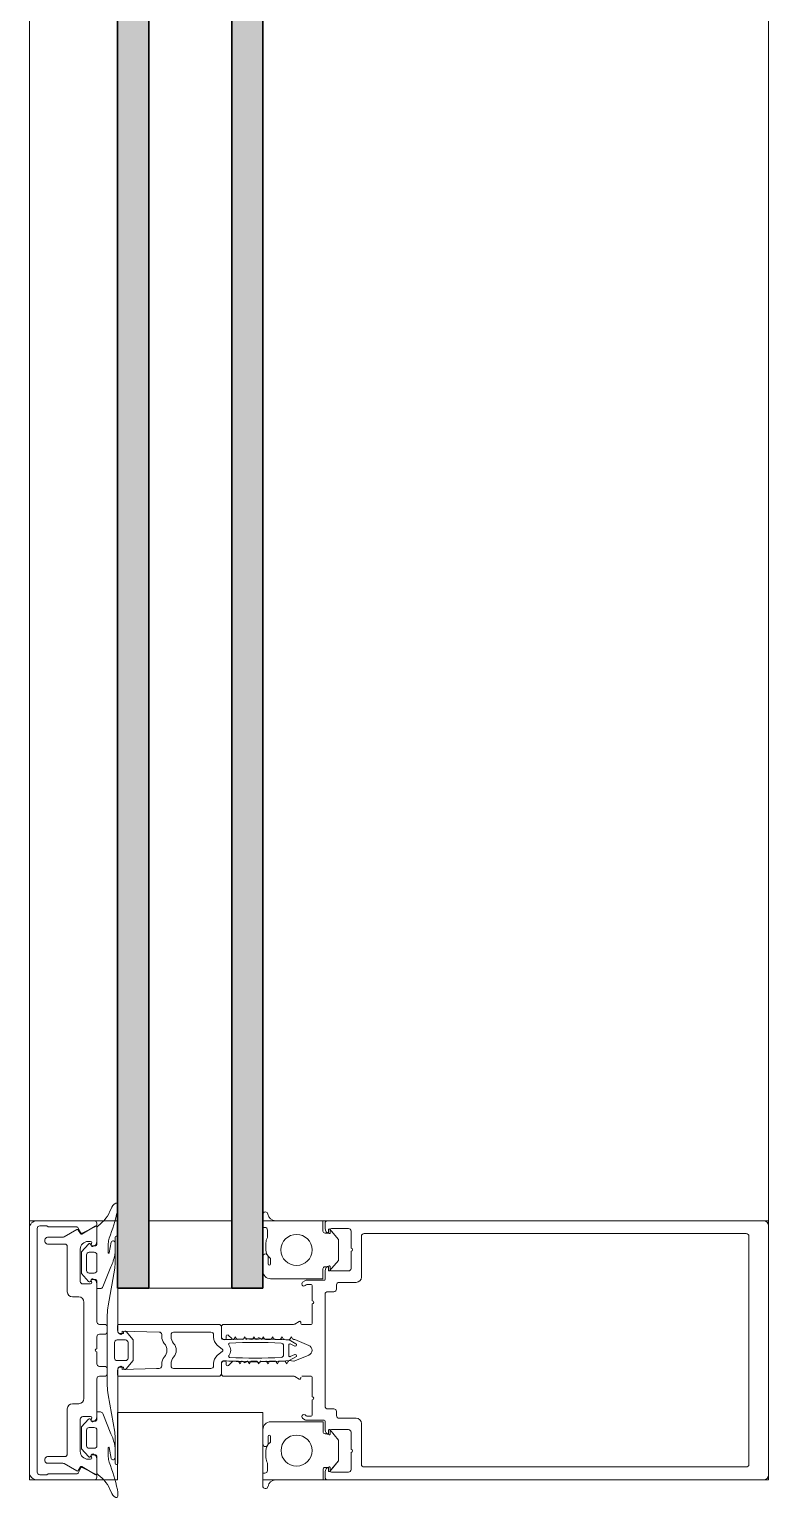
# Model space of a CAD drawing. Header units: millimetres. Extents: x 90978 to 295199, y -4084 to 97293.
# Drawn here: x 196018.6 to 196161.1, y 34129.3 to 34412.5 of the extents above; entities that cross this region are included whole.
import ezdxf

# ---------------------------------------------------------------- set-up
doc = ezdxf.new("R2010")
doc.units = ezdxf.units.MM
doc.header["$MEASUREMENT"] = 0
for name, color, linetype, lineweight in [('CSM-STL-XX-ZZ-M3-A-XXXX-00001_detached _19_04_21__rvt-1-Level 0$0$A-DETL-GENF', 7, 'CONTINUOUS', 9), ('CSM-STL-XX-ZZ-M3-A-XXXX-00001_detached _19_04_21__rvt-1-Level 0$0$A-GLAZ-CURT', 7, 'CONTINUOUS', 9), ('CSM-STL-XX-ZZ-M3-A-XXXX-00001_detached _19_04_21__rvt-1-Level 0$0$A-GLAZ-CWMG', 7, 'CONTINUOUS', 9)]:
    doc.layers.add(name, color=color, linetype=linetype, lineweight=lineweight)

msp = doc.modelspace()

# ---------------------------------------------------------------- hatches: boundary and pattern name
at = {"layer": 'CSM-STL-XX-ZZ-M3-A-XXXX-00001_detached _19_04_21__rvt-1-Level 0$0$A-GLAZ-CURT'}
h = msp.add_hatch(color=256, dxfattribs=at)
h.paths.add_polyline_path([(196057.58, 34169.73), (196063.58, 34169.73), (196063.58, 34664.73), (196057.58, 34664.73), (196057.58, 34363.04)], flags=0)
h.paths.add_polyline_path([(196041.58, 34169.73), (196041.58, 34664.73), (196035.58, 34664.73), (196035.58, 34169.73)], flags=0)

# ---------------------------------------------------------------- linework, layer by layer
at = {"layer": 'CSM-STL-XX-ZZ-M3-A-XXXX-00001_detached _19_04_21__rvt-1-Level 0$0$A-DETL-GENF', "extrusion": (0, 0, -1)}
for p, q in [((196035.6, 34184.92), (196035.6, 34185.89)), ((196063.58, 34181.43), (196063.58, 34183.91)), ((196018.58, 34181.23), (196018.58, 34134.23)), ((196031.08, 34182.73), (196020.08, 34182.73)), ((196020.08, 34180.53), (196020.08, 34181.23)), ((196020.58, 34181.73), (196021.94, 34181.73)), ((196022.28, 34181.53), (196027.72, 34181.53)), ((196025.31, 34179.6), (196027.74, 34181.01)), ((196027.89, 34181.43), (196028.49, 34180.4)), ((196028.01, 34180.93), (196028.42, 34180.23)), ((196028.69, 34180.16), (196031.29, 34181.7)), ((196028.75, 34180.32), (196031.47, 34181.68)), ((196031.58, 34181.86), (196031.58, 34182.23)), ((196031.59, 34181.53), (196031.59, 34178.71)), ((196031.6, 34181.33), (196031.6, 34178.08)), ((196063.98, 34181.43), (196063.58, 34181.43)), ((196064.48, 34179.49), (196064.48, 34180.93)), ((196066.05, 34182.73), (196075.18, 34182.73)), ((196075.18, 34182.73), (196075.18, 34180.73)), ((196075.59, 34182.23), (196075.59, 34181.21)), ((196088.26, 34182.73), (196076.09, 34182.73)), ((196076.23, 34180.33), (196076.23, 34180.93)), ((196078.18, 34179.08), (196076.46, 34181.13)), ((196076.59, 34180.43), (196076.59, 34181.03)), ((196076.79, 34181.23), (196080.09, 34181.23)), ((196149.38, 34182.73), (196088.26, 34182.73)), ((196149.4, 34182.73), (196160.08, 34182.73)), ((196161.08, 34181.73), (196161.08, 34133.73)), ((196020.08, 34138.43), (196020.08, 34180.53)), ((196021.59, 34178.73), (196021.59, 34179.03)), ((196022.09, 34179.53), (196025.06, 34179.53)), ((196025.39, 34178.23), (196022.09, 34178.23)), ((196029.95, 34178.23), (196028.6, 34176.74)), ((196030.39, 34178.73), (196029.89, 34178.73)), ((196030.47, 34178.09), (196030.59, 34178.53)), ((196030.5, 34177.88), (196030.47, 34178.09)), ((196033.8, 34176.55), (196033.8, 34178.3)), ((196034.33, 34178.59), (196033.99, 34176.51)), ((196035.1, 34179.53), (196035.1, 34174.41)), ((196035.6, 34162.73), (196035.6, 34179.53)), ((196064.18, 34177.13), (196064.18, 34178.43)), ((196076.23, 34180.33), (196075.58, 34180.33)), ((196076.84, 34180.68), (196078.18, 34179.08)), ((196078.18, 34179.08), (196078.18, 34175.08)), ((196080.59, 34180.73), (196080.59, 34177.43)), ((196082.59, 34171.83), (196082.59, 34179.73)), ((196083.09, 34180.23), (196088.26, 34180.23)), ((196088.26, 34180.23), (196149.38, 34180.23)), ((196156.78, 34180.23), (196149.4, 34180.23)), ((196157.28, 34135.73), (196157.28, 34179.73)), ((196025.89, 34169.03), (196025.89, 34177.73)), ((196028.39, 34177.23), (196028.39, 34171.03)), ((196028.6, 34176.74), (196028.6, 34172.53)), ((196029.6, 34173.13), (196029.6, 34176.13)), ((196030.1, 34176.63), (196031.1, 34176.63)), ((196031.4, 34177.88), (196030.5, 34177.88)), ((196031.6, 34176.13), (196031.6, 34173.13)), ((196063.58, 34173.03), (196063.58, 34175.81)), ((196064.58, 34175.81), (196064.58, 34174.38)), ((196065.08, 34174.38), (196065.08, 34175.31)), ((196080.59, 34176.83), (196080.59, 34173.53)), ((196028.6, 34172.53), (196029.95, 34171.03)), ((196031.1, 34172.63), (196030.1, 34172.63)), ((196032.73, 34169.95), (196034.3, 34173.83)), ((196035.03, 34173.54), (196033.75, 34166.33)), ((196075.18, 34173.43), (196075.18, 34171.53)), ((196076.23, 34173.83), (196075.58, 34173.83)), ((196075.59, 34173.06), (196075.59, 34171.43)), ((196076.23, 34173.83), (196076.23, 34173.23)), ((196078.18, 34175.08), (196076.46, 34173.04)), ((196076.59, 34173.23), (196076.59, 34173.83)), ((196080.09, 34173.03), (196076.79, 34173.03)), ((196028.89, 34170.53), (196030.39, 34170.53)), ((196030.47, 34171.18), (196030.5, 34171.38)), ((196030.59, 34170.73), (196030.47, 34171.18)), ((196030.5, 34171.38), (196031.4, 34171.38)), ((196031.59, 34170.56), (196031.59, 34163.23)), ((196031.6, 34171.18), (196031.6, 34169.63)), ((196031.6, 34169.63), (196032.26, 34169.63)), ((196075.18, 34171.53), (196065.08, 34171.53)), ((196071.67, 34171.14), (196071.26, 34170.86)), ((196071.72, 34170.21), (196071.92, 34170.34)), ((196075.39, 34171.23), (196071.95, 34171.23)), ((196072.2, 34170.43), (196072.89, 34170.43)), ((196073.09, 34170.23), (196073.09, 34167.28)), ((196077.79, 34169.53), (196077.79, 34170.33)), ((196078.29, 34170.83), (196081.59, 34170.83)), ((196028.09, 34168.03), (196026.89, 34168.03)), ((196029.09, 34157.73), (196029.09, 34167.03)), ((196073.09, 34166.68), (196073.09, 34162.93)), ((196075.59, 34163.13), (196075.59, 34168.53)), ((196076.09, 34169.03), (196077.29, 34169.03)), ((196033.6, 34164.59), (196033.6, 34157.73)), ((196032.09, 34162.73), (196033.09, 34162.73)), ((196033.59, 34162.23), (196033.59, 34161.33)), ((196035.59, 34161.65), (196035.59, 34162.53)), ((196035.6, 34161.38), (196035.6, 34162.73)), ((196035.79, 34162.73), (196055.09, 34162.73)), ((196036.7, 34160.98), (196036, 34160.98)), ((196036.49, 34161.43), (196036.49, 34160.98)), ((196043.61, 34161.25), (196036.49, 34161.43)), ((196036.74, 34161.19), (196036.7, 34160.98)), ((196038.6, 34159.73), (196037.27, 34161.33)), ((196053.59, 34161.23), (196046.39, 34161.23)), ((196055.59, 34162.23), (196055.59, 34160.26)), ((196055.59, 34160.33), (196055.59, 34162.23)), ((196069.47, 34162.73), (196056.09, 34162.73)), ((196070.59, 34163.31), (196069.72, 34162.8)), ((196070.89, 34162.93), (196070.89, 34163.13)), ((196072.89, 34162.73), (196071.09, 34162.73)), ((196075.59, 34157.73), (196075.59, 34163.13)), ((196031.59, 34160.33), (196031.59, 34158.03)), ((196033.09, 34160.83), (196032.09, 34160.83)), ((196035, 34157.73), (196035, 34159.23)), ((196035.5, 34159.73), (196037.1, 34159.73)), ((196037.6, 34159.23), (196037.6, 34156.23)), ((196038.6, 34155.73), (196038.6, 34159.73)), ((196044.09, 34160.38), (196044.09, 34160.75)), ((196045.89, 34160.73), (196045.89, 34160.38)), ((196054.09, 34160.27), (196054.09, 34160.73)), ((196055.82, 34157.89), (196054.81, 34158.74)), ((196056.09, 34159.83), (196056.29, 34159.83)), ((196056.49, 34160.03), (196056.49, 34160.53)), ((196056.81, 34160.73), (196057.69, 34159.94)), ((196058.06, 34159.93), (196058.29, 34160.33)), ((196058.29, 34160.33), (196058.52, 34159.93)), ((196058.7, 34159.83), (196059.85, 34159.91)), ((196059.92, 34160.03), (196060.09, 34160.33)), ((196060.09, 34160.33), (196060.32, 34159.93)), ((196060.19, 34160.11), (196060.51, 34159.92)), ((196060.51, 34159.92), (196061.49, 34159.83)), ((196061.66, 34159.93), (196061.89, 34160.33)), ((196061.89, 34160.33), (196062.12, 34159.93)), ((196062.12, 34159.93), (196062.56, 34159.93)), ((196063.2, 34159.93), (196062.3, 34159.83)), ((196062.89, 34160.11), (196063.2, 34159.93)), ((196063.46, 34159.93), (196063.69, 34160.33)), ((196063.69, 34160.33), (196063.92, 34159.93)), ((196064.1, 34159.83), (196065.09, 34159.83)), ((196065.26, 34159.93), (196065.49, 34160.33)), ((196065.49, 34160.33), (196065.72, 34159.93)), ((196065.9, 34159.83), (196066.89, 34159.83)), ((196067.06, 34159.93), (196067.29, 34160.33)), ((196067.29, 34160.33), (196067.52, 34159.93)), ((196067.59, 34157.73), (196067.59, 34158.61)), ((196067.7, 34159.83), (196068.69, 34159.73)), ((196068.59, 34158.77), (196068.59, 34156.7)), ((196068.69, 34159.73), (196069.97, 34158.99)), ((196068.86, 34159.93), (196069.09, 34160.33)), ((196069.74, 34158.55), (196068.88, 34158.95)), ((196069.09, 34160.33), (196069.32, 34159.93)), ((196069.73, 34159.79), (196072.47, 34158.66)), ((196029.09, 34148.43), (196029.09, 34157.73)), ((196031.59, 34157.43), (196031.59, 34155.13)), ((196033.6, 34157.73), (196033.6, 34150.88)), ((196035, 34156.23), (196035, 34157.73)), ((196037.1, 34155.73), (196035.5, 34155.73)), ((196037.27, 34154.14), (196038.6, 34155.73)), ((196054.81, 34156.73), (196055.82, 34157.58)), ((196056.29, 34155.63), (196056.09, 34155.63)), ((196056.49, 34154.93), (196056.49, 34155.43)), ((196057.65, 34155.49), (196056.95, 34154.79)), ((196058.79, 34155.63), (196058, 34155.63)), ((196059.19, 34155.13), (196058.96, 34155.53)), ((196059.42, 34155.53), (196059.19, 34155.13)), ((196059.6, 34155.63), (196060.51, 34155.54)), ((196060.51, 34155.54), (196060.19, 34155.36)), ((196060.99, 34155.13), (196060.76, 34155.53)), ((196061.22, 34155.53), (196060.99, 34155.13)), ((196062.39, 34155.63), (196061.4, 34155.63)), ((196062.56, 34155.53), (196062.09, 34155.53)), ((196062.79, 34155.13), (196062.56, 34155.53)), ((196063.02, 34155.53), (196062.79, 34155.13)), ((196063.2, 34155.54), (196062.89, 34155.36)), ((196064.19, 34155.63), (196063.2, 34155.54)), ((196064.59, 34155.13), (196064.36, 34155.53)), ((196064.82, 34155.53), (196064.59, 34155.13)), ((196065.99, 34155.63), (196065, 34155.63)), ((196066.39, 34155.13), (196066.16, 34155.53)), ((196066.62, 34155.53), (196066.39, 34155.13)), ((196067.79, 34155.63), (196066.8, 34155.63)), ((196067.59, 34156.85), (196067.59, 34157.73)), ((196068.19, 34155.13), (196067.96, 34155.53)), ((196068.42, 34155.53), (196068.19, 34155.13)), ((196069.97, 34156.48), (196068.69, 34155.74)), ((196068.69, 34155.74), (196069.54, 34155.63)), ((196068.88, 34156.52), (196069.74, 34156.92)), ((196072.47, 34156.81), (196069.73, 34155.67)), ((196075.59, 34146.93), (196075.59, 34157.73)), ((196032.09, 34154.63), (196033.09, 34154.63)), ((196033.09, 34152.73), (196032.09, 34152.73)), ((196033.59, 34154.13), (196033.59, 34153.23)), ((196035.59, 34152.93), (196035.59, 34153.81)), ((196035.6, 34152.73), (196035.6, 34154.08)), ((196035.6, 34135.93), (196035.6, 34152.73)), ((196045.44, 34152.73), (196035.79, 34152.73)), ((196036, 34154.48), (196036.7, 34154.48)), ((196036.49, 34154.48), (196036.49, 34154.03)), ((196036.49, 34154.03), (196043.09, 34154.21)), ((196036.7, 34154.48), (196036.74, 34154.28)), ((196043.09, 34154.21), (196043.61, 34154.22)), ((196044.09, 34154.72), (196044.09, 34155.09)), ((196055.09, 34152.73), (196045.44, 34152.73)), ((196045.89, 34155.09), (196045.89, 34154.91)), ((196045.89, 34154.91), (196045.89, 34154.73)), ((196046.39, 34154.23), (196053.59, 34154.23)), ((196054.09, 34154.73), (196054.09, 34155.2)), ((196055.59, 34155.2), (196055.59, 34153.23)), ((196055.59, 34153.23), (196055.59, 34155.2)), ((196056.09, 34152.73), (196069.47, 34152.73)), ((196056.95, 34154.79), (196056.69, 34154.73)), ((196069.72, 34152.67), (196070.59, 34152.16)), ((196070.89, 34152.33), (196070.89, 34152.53)), ((196071.09, 34152.73), (196072.89, 34152.73)), ((196073.09, 34152.53), (196073.09, 34148.78)), ((196031.59, 34152.23), (196031.59, 34144.91)), ((196026.89, 34147.43), (196028.09, 34147.43)), ((196033.75, 34149.14), (196035.03, 34141.93)), ((196073.09, 34148.18), (196073.09, 34145.23)), ((196025.89, 34137.73), (196025.89, 34146.43)), ((196028.39, 34144.43), (196028.39, 34138.23)), ((196028.6, 34142.94), (196029.95, 34144.43)), ((196030.39, 34144.93), (196028.89, 34144.93)), ((196030.59, 34144.73), (196030.47, 34144.29)), ((196030.47, 34144.29), (196030.5, 34144.08)), ((196030.5, 34144.08), (196031.4, 34144.08)), ((196031.6, 34145.83), (196032.26, 34145.83)), ((196031.6, 34144.28), (196031.6, 34145.83)), ((196032.73, 34145.52), (196034.3, 34141.63)), ((196071.26, 34144.61), (196071.67, 34144.32)), ((196071.92, 34145.12), (196071.72, 34145.26)), ((196071.95, 34144.23), (196075.39, 34144.23)), ((196072.89, 34145.03), (196072.2, 34145.03)), ((196075.59, 34144.03), (196075.59, 34142.41)), ((196077.29, 34146.43), (196076.09, 34146.43)), ((196077.79, 34145.13), (196077.79, 34145.93)), ((196081.59, 34144.63), (196078.29, 34144.63)), ((196028.6, 34138.73), (196028.6, 34142.94)), ((196029.6, 34142.33), (196029.6, 34139.33)), ((196031.1, 34142.83), (196030.1, 34142.83)), ((196031.6, 34139.33), (196031.6, 34142.33)), ((196063.59, 34142.43), (196063.59, 34139.66)), ((196075.19, 34143.93), (196065.09, 34143.93)), ((196075.19, 34142.03), (196075.19, 34143.93)), ((196076.23, 34141.63), (196075.59, 34141.63)), ((196076.23, 34141.63), (196076.23, 34142.23)), ((196078.19, 34140.38), (196076.47, 34142.43)), ((196076.59, 34141.63), (196076.59, 34142.23)), ((196076.79, 34142.43), (196080.09, 34142.43)), ((196080.59, 34141.93), (196080.59, 34138.63)), ((196082.59, 34135.73), (196082.59, 34143.63)), ((196020.08, 34134.23), (196020.08, 34138.43)), ((196029.95, 34137.23), (196028.6, 34138.73)), ((196030.1, 34138.83), (196031.1, 34138.83)), ((196033.8, 34138.92), (196033.8, 34137.17)), ((196034.33, 34136.87), (196033.99, 34138.96)), ((196035.1, 34141.06), (196035.1, 34135.93)), ((196064.19, 34138.33), (196064.19, 34137.03)), ((196064.59, 34139.66), (196064.59, 34141.09)), ((196065.09, 34141.09), (196065.09, 34140.16)), ((196078.19, 34136.38), (196078.19, 34140.38)), ((196021.59, 34136.43), (196021.59, 34136.73)), ((196022.09, 34137.23), (196025.39, 34137.23)), ((196025.06, 34135.93), (196022.09, 34135.93)), ((196027.74, 34134.46), (196025.31, 34135.87)), ((196029.89, 34136.73), (196030.39, 34136.73)), ((196030.5, 34137.58), (196030.47, 34137.38)), ((196030.47, 34137.38), (196030.59, 34136.93)), ((196031.4, 34137.58), (196030.5, 34137.58)), ((196031.59, 34136.76), (196031.59, 34133.93)), ((196031.6, 34134.13), (196031.6, 34137.38)), ((196064.49, 34135.98), (196064.49, 34134.53)), ((196078.19, 34136.38), (196076.47, 34134.34)), ((196076.85, 34134.79), (196078.19, 34136.38)), ((196080.59, 34138.03), (196080.59, 34134.73)), ((196020.08, 34132.73), (196031.08, 34132.73)), ((196021.94, 34133.73), (196020.58, 34133.73)), ((196027.81, 34133.93), (196022.28, 34133.93)), ((196028.49, 34135.05), (196027.99, 34134.04)), ((196028.42, 34135.23), (196028.01, 34134.53)), ((196031.29, 34133.76), (196028.69, 34135.3)), ((196031.47, 34133.79), (196028.76, 34135.14)), ((196031.58, 34133.23), (196031.58, 34133.61)), ((196063.58, 34134.03), (196063.58, 34131.56)), ((196063.99, 34134.03), (196063.58, 34134.03)), ((196066.06, 34132.73), (196075.19, 34132.73)), ((196075.19, 34132.73), (196075.19, 34134.73)), ((196076.23, 34135.13), (196075.59, 34135.13)), ((196075.59, 34134.26), (196075.59, 34133.23)), ((196076.09, 34132.73), (196088.26, 34132.73)), ((196076.23, 34135.13), (196076.23, 34134.53)), ((196076.59, 34134.43), (196076.59, 34135.03)), ((196080.09, 34134.23), (196076.79, 34134.23)), ((196088.26, 34135.23), (196083.09, 34135.23)), ((196149.38, 34135.23), (196088.26, 34135.23)), ((196149.38, 34132.73), (196088.26, 34132.73)), ((196149.4, 34135.23), (196156.78, 34135.23)), ((196160.08, 34132.73), (196149.4, 34132.73)), ((196035.6, 34130.54), (196035.6, 34129.57))]:
    msp.add_line(p, q, dxfattribs=at)
for centre in [(-196070.08, 34177.08), (-196070.09, 34138.38)]:
    msp.add_circle(centre, 3, dxfattribs=at)
for centre, radius, start, end in [((-196027.74, 34187.43), 7, 199.948, 234.4239), ((-195990.8, 34195.18), 46, 193.3207, 200.1437), ((-196036.2, 34184.36), 2, 19.948, 61.0662), ((-196035.35, 34185.89), 0.25, 61.0662, 180), ((-196034.1, 34184.92), 1.5, 180, 193.3207), ((-196064.08, 34183.91), 0.5, 0, 170.6077), ((-196066.05, 34184.23), 1.5, 270, 350.6077), ((-196020.08, 34181.23), 1.5, 0, 90), ((-196020.58, 34181.23), 0.5, 0, 90), ((-196021.94, 34181.53), 0.2, 90, 150.0066), ((-196022.28, 34181.73), 0.2, 270, 330.0066), ((-196027.72, 34181.33), 0.2, 90, 149.9992), ((-196027.84, 34180.83), 0.2, 60, 150), ((-196031.08, 34182.23), 0.5, 90, 180), ((-196031.39, 34181.53), 0.2, 59.2563, 180), ((-196031.38, 34181.86), 0.2, 180, 243.4345), ((-196032.1, 34181.33), 0.5, 0, 54.4239), ((-196063.98, 34180.93), 0.5, 90, 180), ((-196076.09, 34182.23), 0.5, 0, 90), ((-196076.59, 34181.21), 1, 284.4775, 0), ((-196076.43, 34180.93), 0.2, 0, 100.8411), ((-196076.79, 34181.03), 0.2, 0, 90), ((-196080.09, 34180.73), 0.5, 90, 180), ((-196160.08, 34181.73), 1, 90, 180), ((-196022.09, 34179.03), 0.5, 0, 90), ((-196022.09, 34178.73), 0.5, 270, 0), ((-196025.06, 34180.03), 0.5, 240, 270), ((-196025.39, 34177.73), 0.5, 90, 180), ((-196029.89, 34177.23), 1.5, 0, 90), ((-196028.59, 34180.33), 0.2, 239.2563, 330), ((-196028.66, 34180.5), 0.2, 243.4345, 329.9992), ((-196030.17, 34178.03), 0.3, 42, 169.9999), ((-196030.39, 34178.53), 0.2, 90, 180), ((-196030.59, 34178.71), 1, 180, 255.5225), ((-196031.4, 34178.08), 0.2, 180, 270), ((-196036.8, 34178.3), 3, 0, 20.1437), ((-196034.7, 34178.45), 0.4, 21.8287, 180), ((-196026.52, 34177.56), 8.63, 174.1001, 189.8385), ((-196035.3, 34179.53), 0.2, 0, 90), ((-196035.4, 34179.53), 0.2, 90, 180), ((-196066.18, 34178.43), 2, 0, 31.7883), ((-196075.58, 34180.73), 0.4, 270, 0), ((-196075.58, 34180.73), 0.4, 270, 0), ((-196076.39, 34180.43), 0.2, 180, 284.4775), ((-196083.09, 34179.73), 0.5, 0, 90), ((-196156.78, 34179.73), 0.5, 90, 180), ((-196030.1, 34176.13), 0.5, 0, 90), ((-196030.79, 34177.93), 0.2, 255.5225, 359.9999), ((-196031.1, 34176.13), 0.5, 90, 134.9999), ((-196031.1, 34176.13), 0.5, 135, 180), ((-196033.9, 34176.55), 0.1, 201.8289, 0), ((-196026.52, 34177.56), 8.63, 189.8385, 205.5769), ((-196064.08, 34175.81), 0.5, 0, 180), ((-196066.18, 34177.13), 2, 307.4952, 0), ((-196064.78, 34175.31), 0.3, 127.4952, 180), ((-196080.59, 34177.13), 0.3, 90, 270), ((-196030.1, 34173.13), 0.5, 270, 0), ((-196031.1, 34173.13), 0.5, 180, 270), ((-196030.1, 34174.41), 5, 180, 190), ((-196065.08, 34173.03), 1.5, 270, 0), ((-196064.83, 34174.38), 0.25, 180, 0), ((-196075.58, 34173.43), 0.4, 0, 90), ((-196076.59, 34173.06), 1, 0, 75.5225), ((-196076.43, 34173.23), 0.2, 259.1589, 0), ((-196076.39, 34173.83), 0.2, 75.5225, 180), ((-196076.79, 34173.23), 0.2, 270, 0), ((-196080.09, 34173.53), 0.5, 180, 270), ((-196028.89, 34171.03), 0.5, 270, 0), ((-196030.17, 34171.23), 0.3, 190, 318), ((-196030.39, 34170.73), 0.2, 180, 270), ((-196030.79, 34171.33), 0.2, 0.0001, 104.4775), ((-196030.59, 34170.56), 1, 104.4775, 180), ((-196031.4, 34171.18), 0.2, 90, 180), ((-196032.26, 34170.13), 0.5, 202.0362, 270), ((-196071.49, 34170.53), 0.4, 0, 54.9999), ((-196071.49, 34170.53), 0.4, 235, 0), ((-196071.95, 34170.73), 0.5, 54.9999, 90), ((-196072.2, 34169.93), 0.5, 55, 90), ((-196072.89, 34170.23), 0.2, 90, 180), ((-196075.39, 34171.43), 0.2, 180, 270), ((-196077.29, 34169.53), 0.5, 180, 270), ((-196078.29, 34170.33), 0.5, 0, 90), ((-196081.59, 34171.83), 1, 180, 270), ((-196026.89, 34169.03), 1, 270, 0), ((-196028.09, 34167.03), 1, 90, 180), ((-196073.09, 34166.98), 0.3, 90, 270), ((-196076.09, 34168.53), 0.5, 0, 90), ((-196043.6, 34164.59), 10, 0, 10), ((-196032.09, 34163.23), 0.5, 270, 0), ((-196033.09, 34162.23), 0.5, 90, 180), ((-196033.09, 34161.33), 0.5, 180, 270), ((-196035.79, 34162.53), 0.2, 0, 90), ((-196036.49, 34161.65), 0.9, 286.6016, 0), ((-196036, 34161.38), 0.4, 270, 0), ((-196036.29, 34160.98), 0.2, 180, 270), ((-196037.04, 34161.13), 0.3, 10.0001, 140), ((-196043.59, 34160.75), 0.5, 91.5074, 180), ((-196046.39, 34160.73), 0.5, 0, 90), ((-196053.59, 34160.73), 0.5, 90, 180), ((-196055.09, 34162.23), 0.5, 90, 180), ((-196056.09, 34162.23), 0.5, 360, 90), ((-196069.47, 34163.23), 0.5, 240, 270), ((-196070.69, 34163.13), 0.2, 60, 180), ((-196071.09, 34162.93), 0.2, 270, 0), ((-196072.89, 34162.93), 0.2, 180, 270), ((-196032.09, 34160.33), 0.5, 0, 90), ((-196035.5, 34159.23), 0.5, 0, 90), ((-196037.1, 34159.23), 0.5, 90, 180), ((-196046.09, 34160.38), 2, 318.5904, 0), ((-196043.09, 34157.73), 2, 138.5904, 180.0043), ((-196047.89, 34160.38), 2, 318.5904, 0), ((-196044.89, 34157.73), 2, 138.5904, 180.0043), ((-196056.09, 34160.27), 2, 310, 0), ((-196056.09, 34160.33), 0.5, 270, 0), ((-196056.09, 34160.26), 0.5, 266.762, 0), ((-196062.09, 34054.2), 105.73, 86.762, 88.7834), ((-196056.29, 34160.03), 0.2, 180, 270), ((-196056.69, 34160.53), 0.2, 0, 90), ((-196057.18, 34158.92), 0.2, 321.4193, 87.3127), ((-196055.69, 34157.73), 1.7, 141.4193, 180.0001), ((-196062.09, 34054.21), 105.03, 87.3127, 92.7418), ((-196057.89, 34160.03), 0.2, 210.0001, 291.156), ((-196058.7, 34160.03), 0.2, 270, 330), ((-196059.69, 34160.03), 0.2, 210, 270), ((-196060.09, 34159.93), 0.2, 29.9999, 89.9992), ((-196060.5, 34160.03), 0.2, 270, 330), ((-196062.09, 34054.2), 105.73, 89.144, 90), ((-196061.49, 34160.03), 0.2, 210.0001, 270), ((-196062.3, 34160.03), 0.2, 270, 330), ((-196062.79, 34159.93), 0.2, 30, 90), ((-196062.09, 34054.2), 105.73, 90.6016, 93.5774), ((-196063.29, 34160.03), 0.2, 210.0001, 270), ((-196064.1, 34160.03), 0.2, 270, 330), ((-196065.09, 34160.03), 0.2, 210.0001, 270), ((-196065.9, 34160.03), 0.2, 270, 330), ((-196066.89, 34160.03), 0.2, 210.0001, 270), ((-196067.09, 34158.61), 0.5, 92.7418, 180), ((-196067.7, 34160.03), 0.2, 270, 330), ((-196068.79, 34158.77), 0.2, 0, 115), ((-196068.69, 34160.03), 0.2, 210.0001, 270), ((-196069.5, 34160.03), 0.2, 270.0002, 330), ((-196069.54, 34159.33), 0.5, 90.0003, 112.5), ((-196069.84, 34158.77), 0.25, 180, 270), ((-196069.84, 34158.77), 0.25, 120, 180.0001), ((-196072.09, 34157.73), 1, 112.5, 180), ((-196031.59, 34157.73), 0.3, 360, 90), ((-196031.59, 34157.73), 0.3, 270, 0), ((-196035.5, 34156.23), 0.5, 270, 0), ((-196037.1, 34156.23), 0.5, 180, 270), ((-196046.09, 34155.09), 2, 0, 41.4097), ((-196043.09, 34157.73), 2, 180.0042, 221.4097), ((-196047.89, 34155.09), 2, 0, 41.4097), ((-196044.89, 34157.73), 2, 180.0042, 221.4097), ((-196056.09, 34155.2), 2, 0, 50), ((-196056.09, 34155.2), 0.5, 0, 93.2381), ((-196056.09, 34155.13), 0.5, 0, 90), ((-196055.69, 34157.73), 0.2, 130, 180.0002), ((-196055.69, 34157.73), 0.2, 179.9998, 230), ((-196062.09, 34261.25), 105.72, 271.2165, 273.2381), ((-196056.29, 34155.43), 0.2, 90, 180), ((-196057.18, 34156.55), 0.2, 335.6341, 38.5808), ((-196057.18, 34156.55), 0.2, 272.6873, 335.6339), ((-196055.69, 34157.73), 1.7, 179.9999, 218.5808), ((-196062.09, 34261.26), 105.03, 267.2582, 272.6873), ((-196058, 34155.13), 0.5, 45, 90), ((-196058.79, 34155.43), 0.2, 90, 149.9999), ((-196059.6, 34155.43), 0.2, 30, 90), ((-196060.09, 34155.53), 0.2, 269.9994, 329.9994), ((-196062.09, 34261.26), 105.73, 270, 270.856), ((-196060.59, 34155.43), 0.2, 90, 149.9999), ((-196061.4, 34155.43), 0.2, 30, 90), ((-196062.39, 34155.43), 0.2, 90, 149.656), ((-196062.79, 34155.53), 0.2, 270, 330), ((-196063.2, 34155.43), 0.2, 30, 90), ((-196062.09, 34261.26), 105.73, 266.4226, 269.3983), ((-196064.19, 34155.43), 0.2, 90, 149.9999), ((-196065, 34155.43), 0.2, 30, 90), ((-196065.99, 34155.43), 0.2, 90, 149.9999), ((-196066.8, 34155.43), 0.2, 30, 90), ((-196067.09, 34156.85), 0.5, 180, 267.2582), ((-196067.79, 34155.43), 0.2, 90, 149.9999), ((-196068.6, 34155.43), 0.2, 30, 90), ((-196068.79, 34156.7), 0.2, 245, 0), ((-196069.54, 34156.13), 0.5, 247.5, 270), ((-196069.84, 34156.69), 0.25, 90, 180), ((-196069.84, 34156.69), 0.25, 180.0001, 240), ((-196072.09, 34157.73), 1, 180, 247.5), ((-196032.09, 34155.13), 0.5, 270, 0), ((-196032.09, 34152.23), 0.5, 0, 90), ((-196033.09, 34154.13), 0.5, 90, 180), ((-196033.09, 34153.23), 0.5, 180, 270), ((-196036.49, 34153.81), 0.9, 0, 73.3984), ((-196035.79, 34152.93), 0.2, 270, 0), ((-196036, 34154.08), 0.4, 0, 90), ((-196036.29, 34154.48), 0.2, 90, 180), ((-196037.04, 34154.33), 0.3, 220, 349.9999), ((-196043.59, 34154.72), 0.5, 180, 268.4904), ((-196046.39, 34154.73), 0.5, 270, 0), ((-196053.59, 34154.73), 0.5, 225, 270), ((-196053.59, 34154.73), 0.5, 180, 225), ((-196055.09, 34153.23), 0.5, 180, 270), ((-196056.09, 34153.23), 0.5, 270, 0), ((-196056.69, 34154.93), 0.2, 270, 0), ((-196069.47, 34152.23), 0.5, 90, 120), ((-196072.89, 34152.53), 0.2, 90, 180), ((-196043.6, 34150.88), 10, 350, 0), ((-196070.69, 34152.33), 0.2, 180, 300), ((-196026.89, 34146.43), 1, 0, 90), ((-196028.09, 34148.43), 1, 180, 270), ((-196073.09, 34148.48), 0.3, 90, 270), ((-196076.09, 34146.93), 0.5, 270, 0), ((-196028.89, 34144.43), 0.5, 0, 90), ((-196030.17, 34144.23), 0.3, 42, 169.9999), ((-196030.39, 34144.73), 0.2, 90, 180), ((-196030.79, 34144.13), 0.2, 255.5225, 359.9999), ((-196030.59, 34144.91), 1, 180, 255.5225), ((-196031.4, 34144.28), 0.2, 180, 270), ((-196032.26, 34145.33), 0.5, 90, 157.9638), ((-196071.49, 34144.93), 0.4, 0.0002, 124.9998), ((-196071.49, 34144.93), 0.4, 305, 0.0002), ((-196071.95, 34144.73), 0.5, 270, 305), ((-196072.2, 34145.53), 0.5, 270, 304.9998), ((-196072.89, 34145.23), 0.2, 180, 270), ((-196075.39, 34144.03), 0.2, 90, 180), ((-196077.29, 34145.93), 0.5, 90, 180), ((-196078.29, 34145.13), 0.5, 270, 0), ((-196081.59, 34143.63), 1, 90, 180), ((-196030.1, 34142.33), 0.5, 0, 90), ((-196031.1, 34142.33), 0.5, 90, 180), ((-196026.52, 34137.91), 8.63, 154.4231, 170.1615), ((-196030.1, 34141.06), 5, 170, 180), ((-196065.09, 34142.43), 1.5, 0, 90), ((-196064.84, 34141.09), 0.25, 0, 180), ((-196075.59, 34142.03), 0.4, 270, 0), ((-196076.59, 34142.41), 1, 284.4775, 0), ((-196076.43, 34142.23), 0.2, 0, 100.8411), ((-196076.39, 34141.63), 0.2, 180, 284.4775), ((-196076.79, 34142.23), 0.2, 0, 90), ((-196080.09, 34141.93), 0.5, 90, 180), ((-196030.1, 34139.33), 0.5, 270, 0), ((-196031.1, 34139.33), 0.5, 225, 270), ((-196031.1, 34139.33), 0.5, 180, 225), ((-196033.9, 34138.92), 0.1, 0, 158.1714), ((-196026.52, 34137.91), 8.63, 170.1615, 185.8999), ((-196064.09, 34139.66), 0.5, 180, 0), ((-196066.19, 34138.33), 2, 0, 52.5048), ((-196064.79, 34140.16), 0.3, 180, 232.5048), ((-196080.59, 34138.33), 0.3, 90, 270), ((-196022.09, 34136.73), 0.5, 0, 90), ((-196022.09, 34136.43), 0.5, 270, 0), ((-196025.06, 34135.43), 0.5, 90, 120), ((-196025.39, 34137.73), 0.5, 180, 270), ((-196029.89, 34138.23), 1.5, 270, 0), ((-196030.17, 34137.43), 0.3, 190, 318), ((-196030.39, 34136.93), 0.2, 180, 270), ((-196030.79, 34137.53), 0.2, 0.0001, 104.4775), ((-196030.59, 34136.76), 1, 104.4775, 180), ((-196031.4, 34137.38), 0.2, 90, 180), ((-196036.8, 34137.17), 3, 339.8563, 0), ((-195990.8, 34120.29), 46, 159.8563, 166.6793), ((-196034.7, 34137.02), 0.4, 180, 338.1713), ((-196035.3, 34135.93), 0.2, 270, 0), ((-196035.4, 34135.93), 0.2, 180, 270), ((-196066.19, 34137.03), 2, 328.2117, 0), ((-196083.09, 34135.73), 0.5, 270, 0), ((-196156.78, 34135.73), 0.5, 180, 270), ((-196020.08, 34134.23), 1.5, 270, 0), ((-196020.58, 34134.23), 0.5, 270, 0), ((-196021.94, 34133.93), 0.2, 210, 270), ((-196022.28, 34133.73), 0.2, 30, 90), ((-196027.84, 34134.63), 0.2, 210, 300), ((-196027.81, 34134.13), 0.2, 206.565, 270), ((-196028.59, 34135.13), 0.2, 30, 120.7437), ((-196028.67, 34134.96), 0.2, 26.565, 116.565), ((-196031.08, 34133.23), 0.5, 180, 270), ((-196031.39, 34133.93), 0.2, 180, 300.7437), ((-196031.38, 34133.61), 0.2, 116.565, 180), ((-196032.1, 34134.13), 0.5, 305.5761, 0), ((-196027.74, 34128.03), 7, 125.5761, 160.052), ((-196063.99, 34134.53), 0.5, 180, 270), ((-196066.06, 34131.23), 1.5, 9.3923, 90), ((-196075.59, 34134.73), 0.4, 0, 90), ((-196075.59, 34134.73), 0.4, 0, 90), ((-196076.59, 34134.26), 1, 0, 75.5225), ((-196076.09, 34133.23), 0.5, 270, 0), ((-196076.43, 34134.53), 0.2, 259.1589, 0), ((-196076.39, 34135.03), 0.2, 75.5225, 180), ((-196076.79, 34134.43), 0.2, 270, 0), ((-196080.09, 34134.73), 0.5, 180, 270), ((-196160.08, 34133.73), 1, 180, 270), ((-196036.2, 34131.1), 2, 298.9338, 340.052), ((-196034.1, 34130.54), 1.5, 166.6793, 180), ((-196064.08, 34131.56), 0.5, 189.3923, 0), ((-196035.35, 34129.57), 0.25, 180, 298.9338)]:
    msp.add_arc(centre, radius, start, end, dxfattribs=at)
at = {"layer": 'CSM-STL-XX-ZZ-M3-A-XXXX-00001_detached _19_04_21__rvt-1-Level 0$0$A-GLAZ-CURT', "lineweight": 30}
for p, q in [((196035.58, 34664.73), (196035.58, 34169.73)), ((196041.58, 34169.73), (196041.58, 34664.73)), ((196057.58, 34664.73), (196057.58, 34169.73)), ((196063.58, 34169.73), (196063.58, 34664.73)), ((196035.58, 34169.73), (196041.58, 34169.73)), ((196057.58, 34169.73), (196063.58, 34169.73))]:
    msp.add_line(p, q, dxfattribs=at)
at = {"layer": 'CSM-STL-XX-ZZ-M3-A-XXXX-00001_detached _19_04_21__rvt-1-Level 0$0$A-GLAZ-CWMG'}
for p, q in [((196018.58, 34182.73), (196018.58, 34664.73)), ((196161.08, 34650.73), (196161.08, 34182.73)), ((196057.58, 34182.73), (196041.58, 34182.73))]:
    msp.add_line(p, q, dxfattribs=at)
at = {"layer": 'CSM-STL-XX-ZZ-M3-A-XXXX-00001_detached _19_04_21__rvt-1-Level 0$0$A-GLAZ-CWMG', "lineweight": 20}
for p, q in [((196018.58, 34182.73), (196018.58, 34132.73)), ((196035.58, 34182.73), (196018.58, 34182.73)), ((196035.58, 34169.73), (196035.58, 34182.73)), ((196161.08, 34182.73), (196063.58, 34182.73)), ((196063.58, 34182.73), (196063.58, 34169.73)), ((196161.08, 34132.73), (196161.08, 34182.73)), ((196063.58, 34169.73), (196035.58, 34169.73)), ((196035.58, 34132.73), (196035.58, 34145.73)), ((196035.58, 34145.73), (196063.58, 34145.73)), ((196063.58, 34145.73), (196063.58, 34132.73)), ((196018.58, 34132.73), (196035.58, 34132.73)), ((196063.58, 34132.73), (196161.08, 34132.73))]:
    msp.add_line(p, q, dxfattribs=at)

doc.saveas('drawing.dxf')
